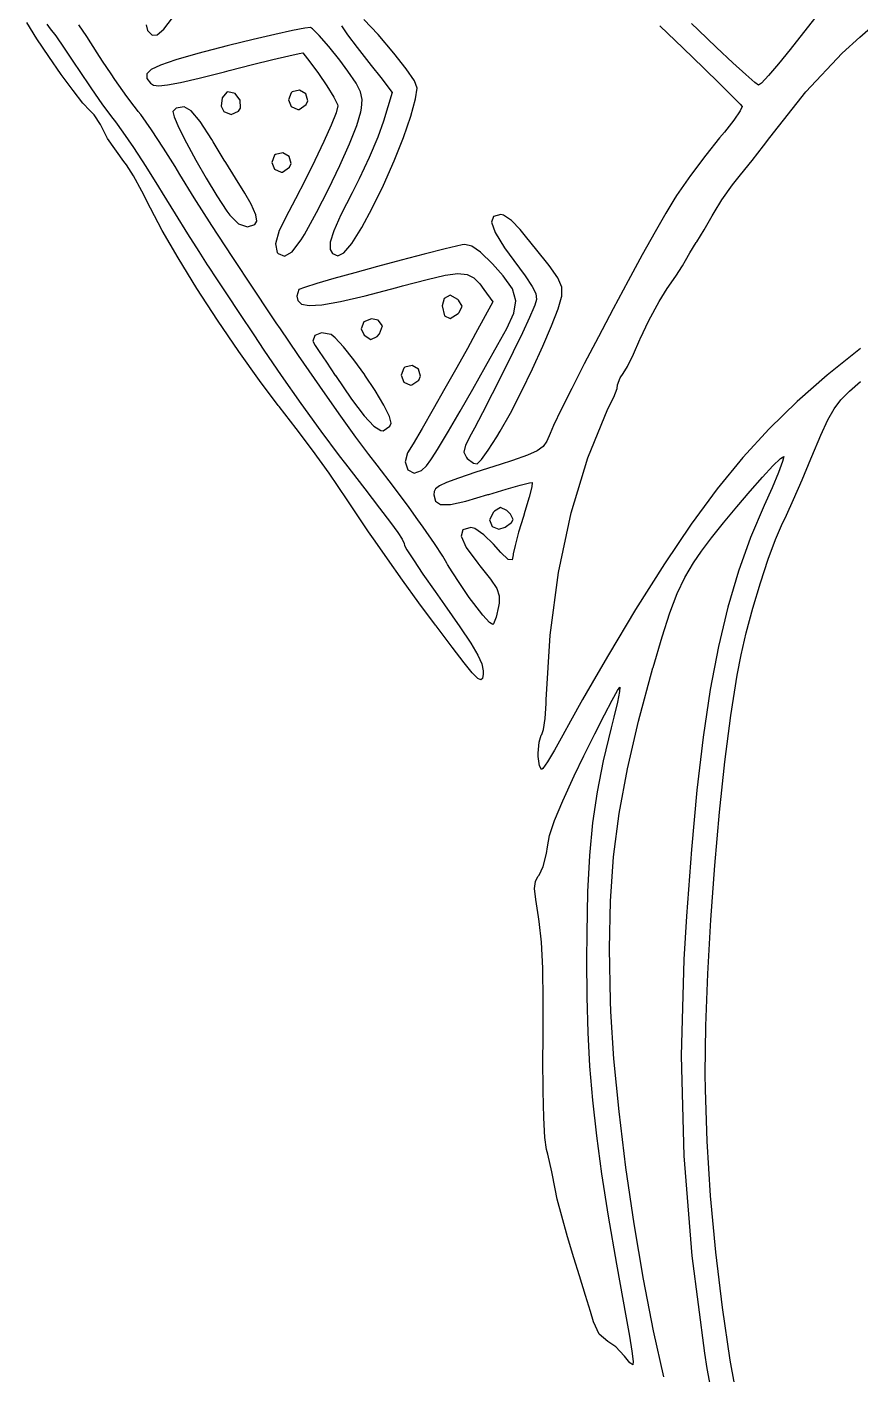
# Model space of a CAD drawing. Header units: inches. Extents: x -2.16 to 7.19, y -6.87 to -1.22.
# Drawn here: x -2.056 to -1.558, y -5.646 to -4.839 of the extents above; entities that cross this region are included whole.
import ezdxf

# ---------------------------------------------------------------- set-up
doc = ezdxf.new("R2010")
doc.units = ezdxf.units.IN
doc.header["$MEASUREMENT"] = 0
doc.layers.add('Front', color=13, linetype='CONTINUOUS', true_color=0xc83434)

msp = doc.modelspace()

# ---------------------------------------------------------------- linework, layer by layer
at = {"layer": 'Front', "linetype": 'CONTINUOUS'}
for p, q in [((-1.97442, -4.84049), (-1.96924, -4.83369)), ((-1.58258, -4.83128), (-1.59939, -4.85266)), ((-2.05044, -4.84622), (-2.05644, -4.83658)), ((-2.04449, -4.83757), (-2.04247, -4.8403)), ((-2.04247, -4.8403), (-2.0392, -4.84457)), ((-2.02063, -4.84483), (-2.02531, -4.83782)), ((-1.98496, -4.83782), (-1.98417, -4.84126)), ((-1.98417, -4.84126), (-1.98408, -4.84141)), ((-1.98408, -4.84141), (-1.98152, -4.84399)), ((-1.97841, -4.84381), (-1.97442, -4.84049)), ((-1.89744, -4.84129), (-1.90805, -4.84364)), ((-1.89004, -4.83986), (-1.89744, -4.84129)), ((-1.88668, -4.83951), (-1.89004, -4.83986)), ((-1.88549, -4.84023), (-1.88668, -4.83951)), ((-1.88141, -4.8442), (-1.88549, -4.84023)), ((-1.86801, -4.83847), (-1.86446, -4.84379)), ((-1.84621, -4.84375), (-1.85465, -4.8346)), ((-1.67744, -4.83858), (-1.6635, -4.85192)), ((-1.65448, -4.84092), (-1.6584, -4.83713)), ((-1.64342, -4.85148), (-1.65448, -4.84092)), ((-1.55775, -4.84535), (-1.5496, -4.83829)), ((-2.04335, -4.85692), (-2.05044, -4.84622)), ((-2.0392, -4.84457), (-2.03412, -4.85182)), ((-2.01438, -4.85458), (-2.02063, -4.84483)), ((-1.98152, -4.84399), (-1.97841, -4.84381)), ((-1.9357, -4.85033), (-1.93661, -4.85056)), ((-1.92107, -4.84671), (-1.9357, -4.85033)), ((-1.90805, -4.84364), (-1.92107, -4.84671)), ((-1.87568, -4.85078), (-1.88141, -4.8442)), ((-1.86446, -4.84379), (-1.85867, -4.8515)), ((-1.83668, -4.85478), (-1.84621, -4.84375)), ((-1.56815, -4.85483), (-1.55775, -4.84535)), ((-2.03589, -4.86764), (-2.04335, -4.85692)), ((-2.03412, -4.85182), (-2.02809, -4.86079)), ((-2.01117, -4.8596), (-2.01438, -4.85458)), ((-1.95418, -4.85513), (-1.96732, -4.85887)), ((-1.93661, -4.85056), (-1.95418, -4.85513)), ((-1.90927, -4.85873), (-1.89967, -4.85644)), ((-1.89967, -4.85644), (-1.89342, -4.85504)), ((-1.89342, -4.85504), (-1.89129, -4.85471)), ((-1.89129, -4.85471), (-1.88696, -4.85996)), ((-1.86914, -4.85905), (-1.87568, -4.85078)), ((-1.85867, -4.8515), (-1.85032, -4.86223)), ((-1.82926, -4.86421), (-1.83668, -4.85478)), ((-1.6635, -4.85192), (-1.65133, -4.86366)), ((-1.63372, -4.86059), (-1.64342, -4.85148)), ((-1.59939, -4.85266), (-1.60639, -4.86134)), ((-1.59, -4.87803), (-1.56815, -4.85483)), ((-2.02809, -4.86079), (-2.02513, -4.8653)), ((-2.02513, -4.8653), (-2.01825, -4.87562)), ((-2.00602, -4.86731), (-2.01117, -4.8596)), ((-1.98213, -4.86474), (-1.98471, -4.86731)), ((-1.97649, -4.862), (-1.98213, -4.86474)), ((-1.96732, -4.85887), (-1.97649, -4.862)), ((-1.9533, -4.86976), (-1.93811, -4.86596)), ((-1.93811, -4.86596), (-1.9354, -4.86526)), ((-1.9354, -4.86526), (-1.92143, -4.86173)), ((-1.92143, -4.86173), (-1.90927, -4.85873)), ((-1.88696, -4.85996), (-1.88184, -4.86699)), ((-1.86425, -4.8656), (-1.86914, -4.85905)), ((-1.85936, -4.87276), (-1.86425, -4.8656)), ((-1.85032, -4.86223), (-1.84459, -4.86953)), ((-1.82445, -4.87141), (-1.82926, -4.86421)), ((-1.65133, -4.86366), (-1.64132, -4.8734)), ((-1.62592, -4.86773), (-1.63372, -4.86059)), ((-1.60639, -4.86134), (-1.61236, -4.86833)), ((-2.02883, -4.8773), (-2.03589, -4.86764)), ((-2.0038, -4.87063), (-2.00602, -4.86731)), ((-1.99663, -4.88078), (-2.0038, -4.87063)), ((-1.98471, -4.86731), (-1.98469, -4.86994)), ((-1.98469, -4.86994), (-1.98251, -4.87286)), ((-1.98251, -4.87286), (-1.98245, -4.87292)), ((-1.98245, -4.87292), (-1.98058, -4.87403)), ((-1.98058, -4.87403), (-1.97741, -4.87438)), ((-1.97741, -4.87438), (-1.97226, -4.87386)), ((-1.97226, -4.87386), (-1.96446, -4.87235)), ((-1.96446, -4.87235), (-1.9533, -4.86976)), ((-1.88184, -4.86699), (-1.8768, -4.8745)), ((-1.8768, -4.8745), (-1.87271, -4.88115)), ((-1.85672, -4.87805), (-1.85936, -4.87276)), ((-1.84459, -4.86953), (-1.83769, -4.87834)), ((-1.82273, -4.87574), (-1.82445, -4.87141)), ((-1.64132, -4.8734), (-1.63387, -4.88078)), ((-1.62058, -4.87238), (-1.62592, -4.86773)), ((-1.61825, -4.87405), (-1.62058, -4.87238)), ((-1.61659, -4.87281), (-1.61825, -4.87405)), ((-1.61236, -4.86833), (-1.61659, -4.87281)), ((-2.0229, -4.88484), (-2.02883, -4.8773)), ((-2.01825, -4.87562), (-2.01117, -4.88573)), ((-1.99216, -4.88663), (-1.99663, -4.88078)), ((-1.93961, -4.88156), (-1.94012, -4.88663)), ((-1.93668, -4.87821), (-1.93961, -4.88156)), ((-1.93611, -4.87804), (-1.93668, -4.87821)), ((-1.9318, -4.87904), (-1.93611, -4.87804)), ((-1.92886, -4.8828), (-1.9318, -4.87904)), ((-1.89825, -4.87855), (-1.89985, -4.8828)), ((-1.8976, -4.87799), (-1.89825, -4.87855)), ((-1.89322, -4.87703), (-1.8976, -4.87799)), ((-1.88936, -4.87918), (-1.89322, -4.87703)), ((-1.88821, -4.88339), (-1.88936, -4.87918)), ((-1.87271, -4.88115), (-1.87045, -4.88564)), ((-1.85578, -4.88267), (-1.85672, -4.87805)), ((-1.83769, -4.87834), (-1.84293, -4.89557)), ((-1.8266, -4.89261), (-1.8237, -4.88232)), ((-1.8237, -4.88232), (-1.82273, -4.87574)), ((-1.63387, -4.88078), (-1.62938, -4.88541)), ((-1.6115, -4.9053), (-1.59, -4.87803)), ((-2.01884, -4.88918), (-2.0229, -4.88484)), ((-2.01622, -4.89186), (-2.01884, -4.88918)), ((-2.01117, -4.88573), (-2.00511, -4.89393)), ((-1.99087, -4.88833), (-1.99216, -4.88663)), ((-1.98978, -4.88972), (-1.99087, -4.88833)), ((-1.98825, -4.89168), (-1.98978, -4.88972)), ((-1.96718, -4.88775), (-1.96912, -4.88972)), ((-1.96912, -4.88972), (-1.96838, -4.89298)), ((-1.9623, -4.887), (-1.96718, -4.88775)), ((-1.95813, -4.88934), (-1.9623, -4.887)), ((-1.95266, -4.89576), (-1.95813, -4.88934)), ((-1.94012, -4.88663), (-1.93858, -4.88988)), ((-1.93858, -4.88988), (-1.93406, -4.89152)), ((-1.93406, -4.89152), (-1.92972, -4.88951)), ((-1.92972, -4.88951), (-1.92864, -4.88777)), ((-1.92878, -4.88291), (-1.92886, -4.8828)), ((-1.92864, -4.88777), (-1.92878, -4.88291)), ((-1.89985, -4.8828), (-1.89816, -4.8869)), ((-1.89816, -4.8869), (-1.89423, -4.88867)), ((-1.89423, -4.88867), (-1.89341, -4.88858)), ((-1.89341, -4.88858), (-1.88923, -4.8857)), ((-1.88923, -4.8857), (-1.88821, -4.88339)), ((-1.87135, -4.89051), (-1.87431, -4.89797)), ((-1.87026, -4.88648), (-1.87135, -4.89051)), ((-1.87045, -4.88564), (-1.87026, -4.88648)), ((-1.85894, -4.89813), (-1.85641, -4.89004)), ((-1.85641, -4.89004), (-1.856, -4.8878)), ((-1.856, -4.8878), (-1.85578, -4.88267)), ((-1.62936, -4.8895), (-1.63312, -4.89493)), ((-1.62938, -4.88541), (-1.6282, -4.88684)), ((-1.6282, -4.88684), (-1.62936, -4.8895)), ((-2.01238, -4.89769), (-2.01622, -4.89186)), ((-2.00815, -4.90601), (-2.01238, -4.89769)), ((-2.00511, -4.89393), (-2.00346, -4.89602)), ((-2.00346, -4.89602), (-1.99896, -4.90211)), ((-1.98179, -4.90078), (-1.98825, -4.89168)), ((-1.96838, -4.89298), (-1.96548, -4.89955)), ((-1.94572, -4.90655), (-1.95266, -4.89576)), ((-1.87431, -4.89797), (-1.87868, -4.90787)), ((-1.8633, -4.90918), (-1.85894, -4.89813)), ((-1.84293, -4.89557), (-1.84637, -4.90515)), ((-1.83103, -4.90533), (-1.8266, -4.89261)), ((-1.63312, -4.89493), (-1.63879, -4.90216)), ((-1.99838, -4.91977), (-2.00815, -4.90601)), ((-1.99896, -4.90211), (-1.99266, -4.91137)), ((-1.97458, -4.91171), (-1.98179, -4.90078)), ((-1.96548, -4.89955), (-1.96096, -4.90849)), ((-1.94488, -4.90796), (-1.94572, -4.90655)), ((-1.84637, -4.90515), (-1.85148, -4.9173)), ((-1.83663, -4.91946), (-1.83103, -4.90533)), ((-1.64165, -4.90559), (-1.64991, -4.91591)), ((-1.63879, -4.90216), (-1.64165, -4.90559)), ((-1.6153, -4.91037), (-1.6115, -4.9053)), ((-1.99266, -4.91137), (-1.9853, -4.92268)), ((-1.96776, -4.9228), (-1.97458, -4.91171)), ((-1.96096, -4.90849), (-1.9553, -4.91889)), ((-1.9383, -4.91888), (-1.94488, -4.90796)), ((-1.90322, -4.91453), (-1.9076, -4.91549)), ((-1.89936, -4.91668), (-1.90322, -4.91453)), ((-1.87868, -4.90787), (-1.88399, -4.9192)), ((-1.86906, -4.92222), (-1.8633, -4.90918)), ((-1.62221, -4.91922), (-1.6153, -4.91037)), ((-1.99678, -4.92185), (-1.99838, -4.91977)), ((-1.99268, -4.92843), (-1.99678, -4.92185)), ((-1.9853, -4.92268), (-1.97763, -4.93491)), ((-1.96486, -4.92765), (-1.96776, -4.9228)), ((-1.9553, -4.91889), (-1.94903, -4.9298)), ((-1.93743, -4.9203), (-1.9383, -4.91888)), ((-1.93156, -4.92984), (-1.93743, -4.9203)), ((-1.90825, -4.91605), (-1.90985, -4.9203)), ((-1.90985, -4.9203), (-1.90816, -4.9244)), ((-1.9076, -4.91549), (-1.90825, -4.91605)), ((-1.89821, -4.92089), (-1.89936, -4.91668)), ((-1.89923, -4.9232), (-1.89821, -4.92089)), ((-1.88399, -4.9192), (-1.88977, -4.93098)), ((-1.87576, -4.93626), (-1.86906, -4.92222)), ((-1.85148, -4.9173), (-1.85748, -4.93019)), ((-1.843, -4.93394), (-1.83663, -4.91946)), ((-1.64991, -4.91591), (-1.65905, -4.92821)), ((-1.62915, -4.9278), (-1.62221, -4.91922)), ((-1.98765, -4.93751), (-1.99268, -4.92843)), ((-1.95625, -4.94155), (-1.96486, -4.92765)), ((-1.94903, -4.9298), (-1.94266, -4.94031)), ((-1.926, -4.93865), (-1.93156, -4.92984)), ((-1.90816, -4.9244), (-1.90423, -4.92617)), ((-1.90423, -4.92617), (-1.90341, -4.92608)), ((-1.90341, -4.92608), (-1.89923, -4.9232)), ((-1.88977, -4.93098), (-1.89558, -4.94221)), ((-1.85748, -4.93019), (-1.86171, -4.93856)), ((-1.65905, -4.92821), (-1.66737, -4.94021)), ((-1.63391, -4.93384), (-1.62915, -4.9278)), ((-1.98245, -4.9478), (-1.98765, -4.93751)), ((-1.97763, -4.93491), (-1.97542, -4.93852)), ((-1.97542, -4.93852), (-1.96777, -4.95103)), ((-1.92213, -4.94531), (-1.926, -4.93865)), ((-1.88296, -4.95032), (-1.87576, -4.93626)), ((-1.86171, -4.93856), (-1.86842, -4.95175)), ((-1.84975, -4.94777), (-1.843, -4.93394)), ((-1.64028, -4.94277), (-1.63391, -4.93384)), ((-1.94565, -4.95814), (-1.95625, -4.94155)), ((-1.94266, -4.94031), (-1.93669, -4.94947)), ((-1.91931, -4.95172), (-1.92213, -4.94531)), ((-1.89558, -4.94221), (-1.89964, -4.94963)), ((-1.66905, -4.94277), (-1.67385, -4.95066)), ((-1.66737, -4.94021), (-1.66905, -4.94277)), ((-1.64496, -4.9503), (-1.64028, -4.94277)), ((-1.97549, -4.96106), (-1.98245, -4.9478)), ((-1.96777, -4.95103), (-1.96023, -4.96318)), ((-1.93669, -4.94947), (-1.93495, -4.95196)), ((-1.93495, -4.95196), (-1.92974, -4.95701)), ((-1.91874, -4.95553), (-1.91931, -4.95172)), ((-1.89964, -4.94963), (-1.90535, -4.96105)), ((-1.89022, -4.96342), (-1.88296, -4.95032)), ((-1.86842, -4.95175), (-1.87271, -4.96136)), ((-1.85599, -4.95935), (-1.84975, -4.94777)), ((-1.77709, -4.95265), (-1.77829, -4.95614)), ((-1.77259, -4.95155), (-1.77709, -4.95265)), ((-1.77106, -4.95189), (-1.77259, -4.95155)), ((-1.76617, -4.95508), (-1.77106, -4.95189)), ((-1.76098, -4.96054), (-1.76617, -4.95508)), ((-1.67385, -4.95066), (-1.6803, -4.96191)), ((-1.65086, -4.96062), (-1.64602, -4.95223)), ((-1.64602, -4.95223), (-1.64496, -4.9503)), ((-1.96596, -4.97751), (-1.97549, -4.96106)), ((-1.96023, -4.96318), (-1.95357, -4.97377)), ((-1.9336, -4.97664), (-1.94565, -4.95814)), ((-1.92974, -4.95701), (-1.92428, -4.95896)), ((-1.92428, -4.95896), (-1.91997, -4.95748)), ((-1.91997, -4.95748), (-1.91874, -4.95553)), ((-1.90535, -4.96105), (-1.90764, -4.96917)), ((-1.87271, -4.96136), (-1.8748, -4.96803)), ((-1.86191, -4.96891), (-1.85599, -4.95935)), ((-1.77829, -4.95614), (-1.77609, -4.96232)), ((-1.77609, -4.96232), (-1.77043, -4.97148)), ((-1.75782, -4.96457), (-1.76098, -4.96054)), ((-1.6803, -4.96191), (-1.68799, -4.97574)), ((-1.65529, -4.9678), (-1.65086, -4.96062)), ((-1.90764, -4.96917), (-1.90659, -4.97429)), ((-1.89655, -4.97243), (-1.89214, -4.9666)), ((-1.89214, -4.9666), (-1.89022, -4.96342)), ((-1.8748, -4.96803), (-1.8749, -4.97243)), ((-1.86659, -4.97447), (-1.86191, -4.96891)), ((-1.79572, -4.96972), (-1.80603, -4.97217)), ((-1.79421, -4.96951), (-1.79572, -4.96972)), ((-1.79006, -4.97047), (-1.79421, -4.96951)), ((-1.78488, -4.97414), (-1.79006, -4.97047)), ((-1.75116, -4.97292), (-1.75782, -4.96457)), ((-1.65942, -4.97444), (-1.65562, -4.96831)), ((-1.65562, -4.96831), (-1.65529, -4.9678)), ((-1.95468, -4.99579), (-1.96596, -4.97751)), ((-1.95357, -4.97377), (-1.94853, -4.98161)), ((-1.92059, -4.99629), (-1.9336, -4.97664)), ((-1.90659, -4.97429), (-1.90608, -4.97488)), ((-1.90608, -4.97488), (-1.90215, -4.97651)), ((-1.90215, -4.97651), (-1.89761, -4.97383)), ((-1.89761, -4.97383), (-1.89655, -4.97243)), ((-1.8749, -4.97243), (-1.87349, -4.97497)), ((-1.87349, -4.97497), (-1.87035, -4.97637)), ((-1.87035, -4.97637), (-1.86659, -4.97447)), ((-1.83225, -4.97888), (-1.84642, -4.98266)), ((-1.8185, -4.9753), (-1.83225, -4.97888)), ((-1.80603, -4.97217), (-1.8185, -4.9753)), ((-1.77766, -4.98115), (-1.78488, -4.97414)), ((-1.77043, -4.97148), (-1.76489, -4.97911)), ((-1.76489, -4.97911), (-1.75804, -4.98832)), ((-1.74447, -4.98117), (-1.75116, -4.97292)), ((-1.68799, -4.97574), (-1.69649, -4.99135)), ((-1.66383, -4.98223), (-1.66197, -4.97902)), ((-1.66197, -4.97902), (-1.65942, -4.97444)), ((-1.94853, -4.98161), (-1.94755, -4.9831)), ((-1.94755, -4.9831), (-1.94327, -4.98951)), ((-1.86017, -4.98641), (-1.87262, -4.9899)), ((-1.84642, -4.98266), (-1.86017, -4.98641)), ((-1.80599, -4.98794), (-1.79831, -4.98693)), ((-1.79831, -4.98693), (-1.79286, -4.98744)), ((-1.79286, -4.98744), (-1.78881, -4.98949)), ((-1.77124, -4.98818), (-1.77766, -4.98115)), ((-1.74372, -4.98209), (-1.74447, -4.98117)), ((-1.73844, -4.98937), (-1.74372, -4.98209)), ((-1.66787, -4.98846), (-1.66383, -4.98223)), ((-1.94327, -4.98951), (-1.9369, -4.99908)), ((-1.89019, -4.99515), (-1.89359, -4.99644)), ((-1.88291, -4.99289), (-1.89019, -4.99515)), ((-1.87262, -4.9899), (-1.88291, -4.99289)), ((-1.85395, -5.00022), (-1.83491, -4.99527)), ((-1.83491, -4.99527), (-1.8315, -4.99434)), ((-1.8315, -4.99434), (-1.81677, -4.99042)), ((-1.81677, -4.99042), (-1.80599, -4.98794)), ((-1.78881, -4.98949), (-1.78529, -4.99312)), ((-1.78529, -4.99312), (-1.78282, -4.99645)), ((-1.7657, -4.99611), (-1.77124, -4.98818)), ((-1.75804, -4.98832), (-1.7538, -4.99458)), ((-1.7538, -4.99458), (-1.75173, -4.99891)), ((-1.73613, -4.99497), (-1.73844, -4.98937)), ((-1.7361, -5.00041), (-1.73613, -4.99497)), ((-1.69649, -4.99135), (-1.70538, -5.00795)), ((-1.67298, -4.99593), (-1.66787, -4.98846)), ((-1.94235, -5.01482), (-1.95468, -4.99579)), ((-1.9369, -4.99908), (-1.92911, -5.01081)), ((-1.91782, -5.00043), (-1.92059, -4.99629)), ((-1.9139, -5.00628), (-1.91782, -5.00043)), ((-1.8937, -4.99652), (-1.8948, -5.00043)), ((-1.8948, -5.00043), (-1.89428, -5.00297)), ((-1.89428, -5.00297), (-1.89208, -5.00516)), ((-1.89359, -4.99644), (-1.8937, -4.99652)), ((-1.87975, -5.00555), (-1.86875, -5.00363)), ((-1.86875, -5.00363), (-1.85395, -5.00022)), ((-1.80666, -5.00188), (-1.80775, -5.00628)), ((-1.80309, -4.99992), (-1.80666, -5.00188)), ((-1.79835, -5.00238), (-1.80309, -4.99992)), ((-1.79797, -5.00276), (-1.79835, -5.00238)), ((-1.79578, -5.00643), (-1.79797, -5.00276)), ((-1.78282, -4.99645), (-1.77754, -5.00386)), ((-1.76368, -5.0032), (-1.7657, -4.99611)), ((-1.76492, -5.01069), (-1.76368, -5.0032)), ((-1.75139, -5.00235), (-1.75235, -5.00591)), ((-1.75173, -4.99891), (-1.75139, -5.00235)), ((-1.73831, -5.00801), (-1.73623, -5.0011)), ((-1.73623, -5.0011), (-1.7361, -5.00041)), ((-1.68406, -5.01498), (-1.67784, -5.00361)), ((-1.67784, -5.00361), (-1.67298, -4.99593)), ((-1.92911, -5.01081), (-1.92055, -5.02367)), ((-1.90716, -5.01632), (-1.9139, -5.00628)), ((-1.89208, -5.00516), (-1.88739, -5.00604)), ((-1.88739, -5.00604), (-1.87975, -5.00555)), ((-1.80775, -5.00628), (-1.80638, -5.01216)), ((-1.8029, -5.0138), (-1.79824, -5.01086)), ((-1.79824, -5.01086), (-1.79764, -5.01017)), ((-1.79764, -5.01017), (-1.79578, -5.00643)), ((-1.77754, -5.00386), (-1.78775, -5.02281)), ((-1.76913, -5.01983), (-1.76492, -5.01069)), ((-1.75287, -5.00727), (-1.75544, -5.01317)), ((-1.75235, -5.00591), (-1.75287, -5.00727)), ((-1.74223, -5.01814), (-1.73831, -5.00801)), ((-1.70538, -5.00795), (-1.71425, -5.02474)), ((-1.92965, -5.03356), (-1.94235, -5.01482)), ((-1.9047, -5.01995), (-1.90716, -5.01632)), ((-1.85477, -5.01586), (-1.85635, -5.01995)), ((-1.85013, -5.01405), (-1.85477, -5.01586)), ((-1.84614, -5.01486), (-1.85013, -5.01405)), ((-1.84359, -5.01819), (-1.84614, -5.01486)), ((-1.84534, -5.02291), (-1.84359, -5.01819)), ((-1.80638, -5.01216), (-1.8029, -5.0138)), ((-1.75544, -5.01317), (-1.75977, -5.0224)), ((-1.74751, -5.03047), (-1.74223, -5.01814)), ((-1.68919, -5.02595), (-1.68406, -5.01498)), ((-1.92055, -5.02367), (-1.9145, -5.03279)), ((-1.89963, -5.02742), (-1.9047, -5.01995)), ((-1.89382, -5.03596), (-1.89963, -5.02742)), ((-1.88406, -5.02392), (-1.88515, -5.02742)), ((-1.88515, -5.02742), (-1.88394, -5.02994)), ((-1.88002, -5.02232), (-1.88406, -5.02392)), ((-1.87427, -5.02347), (-1.88002, -5.02232)), ((-1.8718, -5.02531), (-1.87427, -5.02347)), ((-1.8668, -5.03075), (-1.8718, -5.02531)), ((-1.85635, -5.01995), (-1.85455, -5.02374)), ((-1.85455, -5.02374), (-1.85052, -5.02635)), ((-1.85052, -5.02635), (-1.84681, -5.02454)), ((-1.84681, -5.02454), (-1.84534, -5.02291)), ((-1.78775, -5.02281), (-1.79271, -5.03185)), ((-1.77439, -5.02946), (-1.76913, -5.01983)), ((-1.75977, -5.0224), (-1.76531, -5.03384)), ((-1.71425, -5.02474), (-1.72267, -5.04094)), ((-1.69326, -5.03522), (-1.68935, -5.02634)), ((-1.68935, -5.02634), (-1.68919, -5.02595)), ((-1.91727, -5.05094), (-1.92965, -5.03356)), ((-1.9145, -5.03279), (-1.90415, -5.04802)), ((-1.88394, -5.02994), (-1.88139, -5.03359)), ((-1.88139, -5.03359), (-1.87703, -5.04003)), ((-1.86069, -5.03855), (-1.8668, -5.03075)), ((-1.79271, -5.03185), (-1.79904, -5.04319)), ((-1.78174, -5.04265), (-1.77439, -5.02946)), ((-1.76531, -5.03384), (-1.77149, -5.04639)), ((-1.7537, -5.04398), (-1.74751, -5.03047)), ((-1.69689, -5.04253), (-1.69326, -5.03522)), ((-1.55724, -5.03183), (-1.57718, -5.04783)), ((-1.88108, -5.05445), (-1.89382, -5.03596)), ((-1.87703, -5.04003), (-1.87181, -5.04789)), ((-1.85419, -5.04766), (-1.86069, -5.03855)), ((-1.83075, -5.04355), (-1.83235, -5.0478)), ((-1.8301, -5.04299), (-1.83075, -5.04355)), ((-1.82572, -5.04203), (-1.8301, -5.04299)), ((-1.82186, -5.04418), (-1.82572, -5.04203)), ((-1.79904, -5.04319), (-1.8061, -5.0557)), ((-1.78945, -5.05623), (-1.78174, -5.04265)), ((-1.76033, -5.05764), (-1.7537, -5.04398)), ((-1.72267, -5.04094), (-1.73023, -5.05574)), ((-1.69945, -5.04674), (-1.69689, -5.04253)), ((-1.90591, -5.0659), (-1.91727, -5.05094)), ((-1.90415, -5.04802), (-1.89237, -5.06478)), ((-1.87181, -5.04789), (-1.87173, -5.048)), ((-1.87173, -5.048), (-1.86208, -5.06216)), ((-1.8541, -5.0478), (-1.85419, -5.04766)), ((-1.84799, -5.05705), (-1.8541, -5.0478)), ((-1.83235, -5.0478), (-1.83066, -5.0519)), ((-1.83066, -5.0519), (-1.82673, -5.05367)), ((-1.82591, -5.05358), (-1.82173, -5.0507)), ((-1.82071, -5.04839), (-1.82186, -5.04418)), ((-1.82173, -5.0507), (-1.82071, -5.04839)), ((-1.77149, -5.04639), (-1.77778, -5.05892)), ((-1.70275, -5.05365), (-1.70127, -5.04941)), ((-1.70127, -5.04941), (-1.69945, -5.04674)), ((-1.57718, -5.04783), (-1.59524, -5.06364)), ((-1.56393, -5.05744), (-1.5572, -5.05157)), ((-1.86946, -5.07101), (-1.88108, -5.05445)), ((-1.84281, -5.06567), (-1.84799, -5.05705)), ((-1.82673, -5.05367), (-1.82591, -5.05358)), ((-1.8061, -5.0557), (-1.81325, -5.06823)), ((-1.79705, -5.0694), (-1.78945, -5.05623)), ((-1.77778, -5.05892), (-1.78362, -5.07033)), ((-1.76692, -5.07044), (-1.76033, -5.05764)), ((-1.73023, -5.05574), (-1.73651, -5.06836)), ((-1.70501, -5.06096), (-1.70308, -5.05583)), ((-1.70308, -5.05583), (-1.70275, -5.05365)), ((-1.56897, -5.06251), (-1.56393, -5.05744)), ((-1.90546, -5.06646), (-1.90591, -5.0659)), ((-1.89517, -5.07966), (-1.90546, -5.06646)), ((-1.89237, -5.06478), (-1.88039, -5.08138)), ((-1.86208, -5.06216), (-1.85449, -5.07218)), ((-1.83935, -5.07249), (-1.84281, -5.06567)), ((-1.81325, -5.06823), (-1.81984, -5.07967)), ((-1.72059, -5.09726), (-1.70848, -5.06788)), ((-1.70848, -5.06788), (-1.70501, -5.06096)), ((-1.59524, -5.06364), (-1.61191, -5.07984)), ((-1.57679, -5.0746), (-1.57302, -5.06787)), ((-1.57302, -5.06787), (-1.56897, -5.06251)), ((-1.85948, -5.08488), (-1.86946, -5.07101)), ((-1.85449, -5.07218), (-1.84873, -5.07835)), ((-1.83832, -5.07645), (-1.83935, -5.07249)), ((-1.80407, -5.08138), (-1.79705, -5.0694)), ((-1.78362, -5.07033), (-1.78846, -5.07951)), ((-1.77302, -5.08134), (-1.76692, -5.07044)), ((-1.73651, -5.06836), (-1.74108, -5.078)), ((-1.58101, -5.0838), (-1.57679, -5.0746)), ((-1.88547, -5.09265), (-1.89517, -5.07966)), ((-1.88039, -5.08138), (-1.86941, -5.0961)), ((-1.84873, -5.07835), (-1.84454, -5.08094)), ((-1.84454, -5.08094), (-1.84309, -5.08102)), ((-1.84309, -5.08102), (-1.83915, -5.07832)), ((-1.83915, -5.07832), (-1.83832, -5.07645)), ((-1.81984, -5.07967), (-1.82522, -5.08889)), ((-1.81007, -5.09136), (-1.80407, -5.08138)), ((-1.79046, -5.08315), (-1.79388, -5.0898)), ((-1.78846, -5.07951), (-1.79046, -5.08315)), ((-1.77502, -5.08466), (-1.77302, -5.08134)), ((-1.74314, -5.0828), (-1.74503, -5.08725)), ((-1.74108, -5.078), (-1.74314, -5.0828)), ((-1.61191, -5.07984), (-1.6277, -5.09706)), ((-1.58637, -5.09655), (-1.58101, -5.0838)), ((-1.85166, -5.0953), (-1.85948, -5.08488)), ((-1.82522, -5.08889), (-1.82851, -5.09434)), ((-1.81167, -5.09392), (-1.81007, -5.09136)), ((-1.79388, -5.0898), (-1.79474, -5.09392)), ((-1.78014, -5.09262), (-1.77502, -5.08466)), ((-1.74727, -5.09048), (-1.75082, -5.0931)), ((-1.74503, -5.08725), (-1.74727, -5.09048)), ((-1.87555, -5.10655), (-1.88547, -5.09265)), ((-1.86941, -5.0961), (-1.86575, -5.10086)), ((-1.84669, -5.10171), (-1.85166, -5.0953)), ((-1.82851, -5.09434), (-1.82988, -5.09965)), ((-1.82988, -5.09965), (-1.82834, -5.10441)), ((-1.8171, -5.10217), (-1.81456, -5.09856)), ((-1.81456, -5.09856), (-1.81167, -5.09392)), ((-1.79474, -5.09392), (-1.79331, -5.0971)), ((-1.79331, -5.0971), (-1.79291, -5.09761)), ((-1.79291, -5.09761), (-1.78903, -5.10054)), ((-1.78675, -5.1008), (-1.7843, -5.09836)), ((-1.7843, -5.09836), (-1.78014, -5.09262)), ((-1.76571, -5.09884), (-1.773, -5.10122)), ((-1.75665, -5.09569), (-1.76571, -5.09884)), ((-1.75082, -5.0931), (-1.75665, -5.09569)), ((-1.73052, -5.13022), (-1.72059, -5.09726)), ((-1.6277, -5.09706), (-1.64309, -5.11589)), ((-1.60967, -5.10205), (-1.60524, -5.09767)), ((-1.6039, -5.0995), (-1.60634, -5.10608)), ((-1.60524, -5.09767), (-1.60325, -5.09641)), ((-1.60321, -5.09647), (-1.6039, -5.0995)), ((-1.60325, -5.09641), (-1.60321, -5.09647)), ((-1.59227, -5.11052), (-1.58696, -5.09798)), ((-1.58696, -5.09798), (-1.58637, -5.09655)), ((-1.86463, -5.12248), (-1.87555, -5.10655)), ((-1.86575, -5.10086), (-1.85411, -5.11587)), ((-1.83696, -5.11454), (-1.84669, -5.10171)), ((-1.82834, -5.10441), (-1.82458, -5.10655)), ((-1.82458, -5.10655), (-1.82446, -5.10655)), ((-1.82446, -5.10655), (-1.82019, -5.10483)), ((-1.82019, -5.10483), (-1.8171, -5.10217)), ((-1.78758, -5.10596), (-1.79807, -5.10948)), ((-1.78903, -5.10054), (-1.78675, -5.1008)), ((-1.773, -5.10122), (-1.78758, -5.10596)), ((-1.61592, -5.10882), (-1.60967, -5.10205)), ((-1.60634, -5.10608), (-1.61015, -5.11523)), ((-1.85411, -5.11587), (-1.84523, -5.12742)), ((-1.82763, -5.12713), (-1.83696, -5.11454)), ((-1.81175, -5.11578), (-1.81261, -5.11749)), ((-1.80948, -5.11408), (-1.81175, -5.11578)), ((-1.80515, -5.11208), (-1.80948, -5.11408)), ((-1.79807, -5.10948), (-1.80515, -5.11208)), ((-1.7799, -5.11918), (-1.7695, -5.11599)), ((-1.7695, -5.11599), (-1.76101, -5.11358)), ((-1.76101, -5.11358), (-1.75547, -5.11224)), ((-1.75413, -5.11474), (-1.75569, -5.12093)), ((-1.75547, -5.11224), (-1.75385, -5.11211)), ((-1.75385, -5.11211), (-1.75413, -5.11474)), ((-1.64309, -5.11589), (-1.65859, -5.13694)), ((-1.62336, -5.11725), (-1.61592, -5.10882)), ((-1.61015, -5.11523), (-1.61486, -5.12577)), ((-1.59732, -5.12217), (-1.59227, -5.11052)), ((-1.85189, -5.14155), (-1.86463, -5.12248)), ((-1.81261, -5.11749), (-1.81275, -5.11943)), ((-1.81275, -5.11943), (-1.81185, -5.12329)), ((-1.81185, -5.12329), (-1.80876, -5.12521)), ((-1.80288, -5.12519), (-1.79361, -5.12323)), ((-1.79361, -5.12323), (-1.78036, -5.11933)), ((-1.78036, -5.11933), (-1.7799, -5.11918)), ((-1.75569, -5.12093), (-1.7582, -5.1295)), ((-1.63136, -5.12662), (-1.62336, -5.11725)), ((-1.60159, -5.13168), (-1.59732, -5.12217)), ((-1.84523, -5.12742), (-1.83878, -5.136)), ((-1.82234, -5.13446), (-1.82763, -5.12713)), ((-1.80876, -5.12521), (-1.80288, -5.12519)), ((-1.77703, -5.12976), (-1.77934, -5.13446)), ((-1.7765, -5.12924), (-1.77703, -5.12976)), ((-1.77284, -5.1271), (-1.7765, -5.12924)), ((-1.76912, -5.12894), (-1.77284, -5.1271)), ((-1.76696, -5.1311), (-1.76912, -5.12894)), ((-1.76525, -5.13427), (-1.76696, -5.1311)), ((-1.7591, -5.13237), (-1.76198, -5.14189)), ((-1.7582, -5.1295), (-1.7591, -5.13237)), ((-1.73811, -5.16594), (-1.73052, -5.13022)), ((-1.63928, -5.1362), (-1.63136, -5.12662)), ((-1.61486, -5.12577), (-1.62308, -5.14506)), ((-1.60453, -5.1378), (-1.60159, -5.13168)), ((-1.83878, -5.136), (-1.8344, -5.14207)), ((-1.81924, -5.13876), (-1.82234, -5.13446)), ((-1.81232, -5.14867), (-1.81924, -5.13876)), ((-1.79547, -5.14034), (-1.79647, -5.14427)), ((-1.79052, -5.13905), (-1.79547, -5.14034)), ((-1.78819, -5.13972), (-1.79052, -5.13905)), ((-1.78284, -5.14334), (-1.78819, -5.13972)), ((-1.77934, -5.13446), (-1.77787, -5.13836)), ((-1.77787, -5.13836), (-1.77377, -5.13996)), ((-1.77377, -5.13996), (-1.76998, -5.13891)), ((-1.76998, -5.13891), (-1.76617, -5.13601)), ((-1.76617, -5.13601), (-1.76525, -5.13427)), ((-1.65859, -5.13694), (-1.6747, -5.16081)), ((-1.64651, -5.14528), (-1.63928, -5.1362)), ((-1.60819, -5.14615), (-1.60453, -5.13782)), ((-1.60453, -5.13782), (-1.60453, -5.1378)), ((-1.84798, -5.14731), (-1.85189, -5.14155)), ((-1.84058, -5.15787), (-1.84798, -5.14731)), ((-1.8344, -5.14207), (-1.83175, -5.14612)), ((-1.83175, -5.14612), (-1.83049, -5.14861)), ((-1.83049, -5.14861), (-1.83025, -5.14972)), ((-1.80739, -5.15613), (-1.81232, -5.14867)), ((-1.79647, -5.14427), (-1.79349, -5.15095)), ((-1.77708, -5.14905), (-1.78284, -5.14334)), ((-1.76198, -5.14189), (-1.76414, -5.14983)), ((-1.65241, -5.15311), (-1.64651, -5.14528)), ((-1.62308, -5.14506), (-1.63034, -5.16525)), ((-1.61254, -5.15805), (-1.60819, -5.14615)), ((-1.83025, -5.14972), (-1.82887, -5.15235)), ((-1.82887, -5.15235), (-1.82505, -5.15832)), ((-1.80501, -5.16038), (-1.80739, -5.15613)), ((-1.79349, -5.15095), (-1.78652, -5.16049)), ((-1.77259, -5.15409), (-1.77708, -5.14905)), ((-1.7682, -5.15812), (-1.77259, -5.15409)), ((-1.76525, -5.15539), (-1.76591, -5.15847)), ((-1.7652, -5.15479), (-1.76525, -5.15539)), ((-1.76414, -5.14983), (-1.7652, -5.15479)), ((-1.65732, -5.16029), (-1.65241, -5.15311)), ((-1.83154, -5.17049), (-1.84058, -5.15787)), ((-1.82505, -5.15832), (-1.81928, -5.1669)), ((-1.80461, -5.16116), (-1.80501, -5.16038)), ((-1.80187, -5.16556), (-1.80461, -5.16116)), ((-1.78652, -5.16049), (-1.7853, -5.16196)), ((-1.7853, -5.16196), (-1.77883, -5.16995)), ((-1.76591, -5.15847), (-1.7682, -5.15812)), ((-1.6747, -5.16081), (-1.69191, -5.18812)), ((-1.66244, -5.16901), (-1.65732, -5.16029)), ((-1.61718, -5.17222), (-1.61254, -5.15805)), ((-1.82166, -5.18407), (-1.83154, -5.17049)), ((-1.81928, -5.1669), (-1.81203, -5.17738)), ((-1.79727, -5.17252), (-1.80187, -5.16556)), ((-1.79153, -5.18091), (-1.79727, -5.17252)), ((-1.77883, -5.16995), (-1.77512, -5.1755)), ((-1.74316, -5.20359), (-1.73811, -5.16594)), ((-1.667, -5.17865), (-1.66244, -5.16901)), ((-1.63034, -5.16525), (-1.63673, -5.18682)), ((-1.62171, -5.18735), (-1.61718, -5.17222)), ((-1.81203, -5.17738), (-1.80634, -5.18545)), ((-1.78891, -5.18459), (-1.79153, -5.18091)), ((-1.77512, -5.1755), (-1.7736, -5.17987)), ((-1.7736, -5.17987), (-1.77366, -5.18432)), ((-1.67143, -5.19019), (-1.667, -5.17865)), ((-1.81174, -5.1975), (-1.82166, -5.18407)), ((-1.80634, -5.18545), (-1.79717, -5.19854)), ((-1.78352, -5.19154), (-1.78891, -5.18459)), ((-1.774, -5.18637), (-1.77552, -5.19277)), ((-1.77366, -5.18432), (-1.774, -5.18637)), ((-1.69191, -5.18812), (-1.70827, -5.2153)), ((-1.63673, -5.18682), (-1.64233, -5.21025)), ((-1.62571, -5.20215), (-1.62171, -5.18735)), ((-1.77942, -5.19598), (-1.78352, -5.19154)), ((-1.77735, -5.19708), (-1.77942, -5.19598)), ((-1.77713, -5.1968), (-1.77735, -5.19708)), ((-1.77552, -5.19277), (-1.77713, -5.1968)), ((-1.67612, -5.20463), (-1.67143, -5.19019)), ((-1.81145, -5.19789), (-1.81174, -5.1975)), ((-1.8018, -5.21077), (-1.81145, -5.19789)), ((-1.79717, -5.19854), (-1.79066, -5.20833)), ((-1.74548, -5.24237), (-1.74316, -5.20359)), ((-1.6815, -5.22296), (-1.67612, -5.20463)), ((-1.62878, -5.2153), (-1.62571, -5.20215)), ((-1.7947, -5.22004), (-1.8018, -5.21077)), ((-1.79066, -5.20833), (-1.78641, -5.21552)), ((-1.64233, -5.21025), (-1.64722, -5.23601)), ((-1.78974, -5.22612), (-1.7947, -5.22004)), ((-1.78641, -5.21552), (-1.78404, -5.2208)), ((-1.78404, -5.2208), (-1.78318, -5.22484)), ((-1.70827, -5.2153), (-1.71585, -5.22828)), ((-1.63112, -5.22753), (-1.62878, -5.2153)), ((-1.78652, -5.22944), (-1.78974, -5.22612)), ((-1.78462, -5.23039), (-1.78652, -5.22944)), ((-1.78366, -5.22941), (-1.78462, -5.23039)), ((-1.78322, -5.22691), (-1.78366, -5.22941)), ((-1.78318, -5.22484), (-1.78322, -5.22691)), ((-1.71585, -5.22828), (-1.72376, -5.24213)), ((-1.69018, -5.25504), (-1.68156, -5.22314)), ((-1.68156, -5.22314), (-1.6815, -5.22296)), ((-1.63494, -5.25171), (-1.63112, -5.22753)), ((-1.70593, -5.24239), (-1.70274, -5.2366)), ((-1.70157, -5.23724), (-1.70284, -5.24361)), ((-1.70274, -5.2366), (-1.70136, -5.23461)), ((-1.70135, -5.23461), (-1.70157, -5.23724)), ((-1.70136, -5.23461), (-1.70135, -5.23461)), ((-1.64722, -5.23601), (-1.65149, -5.26457)), ((-1.7461, -5.25339), (-1.74554, -5.24438)), ((-1.74554, -5.24438), (-1.74548, -5.24237)), ((-1.72376, -5.24213), (-1.73096, -5.25502)), ((-1.71059, -5.25131), (-1.70593, -5.24239)), ((-1.70284, -5.24361), (-1.70495, -5.25264)), ((-1.74701, -5.26004), (-1.7461, -5.25339)), ((-1.71635, -5.26266), (-1.71059, -5.25131)), ((-1.70495, -5.25264), (-1.70657, -5.25913)), ((-1.63851, -5.27939), (-1.63494, -5.25171)), ((-1.74809, -5.26301), (-1.74701, -5.26004)), ((-1.73096, -5.25502), (-1.73552, -5.26342)), ((-1.70657, -5.25913), (-1.71131, -5.27889)), ((-1.69687, -5.28368), (-1.69018, -5.25504)), ((-1.75025, -5.27419), (-1.74975, -5.2676)), ((-1.74975, -5.2676), (-1.7485, -5.26345)), ((-1.7485, -5.26345), (-1.74809, -5.26301)), ((-1.73552, -5.26342), (-1.74048, -5.27238)), ((-1.72287, -5.27578), (-1.71635, -5.26266)), ((-1.65149, -5.26457), (-1.65522, -5.29642)), ((-1.7502, -5.2763), (-1.75025, -5.27419)), ((-1.74955, -5.28183), (-1.7502, -5.2763)), ((-1.74048, -5.27238), (-1.7447, -5.27938)), ((-1.72866, -5.28771), (-1.72287, -5.27578)), ((-1.74837, -5.28404), (-1.74955, -5.28183)), ((-1.74759, -5.28343), (-1.74837, -5.28404)), ((-1.7447, -5.27938), (-1.74759, -5.28343)), ((-1.71131, -5.27889), (-1.71498, -5.29746)), ((-1.70179, -5.31035), (-1.69687, -5.28368)), ((-1.64176, -5.30964), (-1.63851, -5.27939)), ((-1.73562, -5.30282), (-1.72866, -5.28771)), ((-1.71498, -5.29746), (-1.71768, -5.31598)), ((-1.65522, -5.29642), (-1.65849, -5.33203)), ((-1.74046, -5.31457), (-1.73562, -5.30282)), ((-1.70509, -5.33631), (-1.70179, -5.31035)), ((-1.64459, -5.34152), (-1.64176, -5.30964)), ((-1.74341, -5.32353), (-1.74046, -5.31457)), ((-1.71768, -5.31598), (-1.71955, -5.33553)), ((-1.7447, -5.3303), (-1.74341, -5.32353)), ((-1.74722, -5.34218), (-1.74526, -5.33442)), ((-1.74526, -5.33442), (-1.7447, -5.3303)), ((-1.65849, -5.33203), (-1.6614, -5.37187)), ((-1.74974, -5.34723), (-1.74722, -5.34218)), ((-1.71955, -5.33553), (-1.72068, -5.35723)), ((-1.70694, -5.36286), (-1.70509, -5.33631)), ((-1.64693, -5.37409), (-1.64459, -5.34152)), ((-1.75199, -5.35109), (-1.75054, -5.3482)), ((-1.75054, -5.3482), (-1.74974, -5.34723)), ((-1.7524, -5.35525), (-1.75199, -5.35109)), ((-1.75177, -5.3619), (-1.7524, -5.35525)), ((-1.72068, -5.35723), (-1.72122, -5.38219)), ((-1.75013, -5.37223), (-1.75177, -5.3619)), ((-1.7075, -5.39126), (-1.70694, -5.36286)), ((-1.74967, -5.37514), (-1.75013, -5.37223)), ((-1.6614, -5.37187), (-1.66299, -5.3978)), ((-1.64871, -5.40641), (-1.64693, -5.37409)), ((-1.74836, -5.38745), (-1.74967, -5.37514)), ((-1.72122, -5.38219), (-1.72129, -5.3978)), ((-1.74755, -5.40309), (-1.74836, -5.38745)), ((-1.72129, -5.3978), (-1.72113, -5.42044)), ((-1.70694, -5.4228), (-1.7075, -5.39126)), ((-1.66299, -5.3978), (-1.66461, -5.45563)), ((-1.74721, -5.42262), (-1.74755, -5.40309)), ((-1.64983, -5.43754), (-1.64871, -5.40641)), ((-1.74734, -5.44657), (-1.74721, -5.42262)), ((-1.72113, -5.42044), (-1.72055, -5.44151)), ((-1.70671, -5.429), (-1.70694, -5.4228)), ((-1.70489, -5.45742), (-1.70671, -5.429)), ((-1.65022, -5.46655), (-1.64983, -5.43754)), ((-1.74744, -5.45724), (-1.74734, -5.44657)), ((-1.72055, -5.44151), (-1.71947, -5.46184)), ((-1.74738, -5.47679), (-1.74744, -5.45724)), ((-1.71947, -5.46184), (-1.71779, -5.48221)), ((-1.70185, -5.48899), (-1.70489, -5.45742)), ((-1.66461, -5.45563), (-1.66303, -5.51543)), ((-1.65015, -5.47575), (-1.65022, -5.46655)), ((-1.74699, -5.49266), (-1.74738, -5.47679)), ((-1.64915, -5.50667), (-1.65015, -5.47575)), ((-1.71779, -5.48221), (-1.71544, -5.50344)), ((-1.74626, -5.50439), (-1.74699, -5.49266)), ((-1.69778, -5.52238), (-1.70185, -5.48899)), ((-1.71544, -5.50344), (-1.71231, -5.52633)), ((-1.74522, -5.51157), (-1.74626, -5.50439)), ((-1.7445, -5.51452), (-1.74522, -5.51157)), ((-1.64702, -5.5395), (-1.64915, -5.50667)), ((-1.74217, -5.52505), (-1.7445, -5.51452)), ((-1.66303, -5.51543), (-1.65836, -5.57538)), ((-1.74015, -5.5353), (-1.74217, -5.52505)), ((-1.71231, -5.52633), (-1.70832, -5.55169)), ((-1.69287, -5.55628), (-1.69778, -5.52238)), ((-1.73883, -5.54135), (-1.74015, -5.5353)), ((-1.73617, -5.55166), (-1.73883, -5.54135)), ((-1.64391, -5.5731), (-1.64702, -5.5395)), ((-1.73271, -5.5639), (-1.73617, -5.55166)), ((-1.70832, -5.55169), (-1.70338, -5.58033)), ((-1.68731, -5.58936), (-1.69287, -5.55628)), ((-1.72889, -5.57655), (-1.73271, -5.5639)), ((-1.72549, -5.58739), (-1.72889, -5.57655)), ((-1.65836, -5.57538), (-1.6507, -5.63367)), ((-1.63994, -5.6063), (-1.64391, -5.5731)), ((-1.70338, -5.58033), (-1.69751, -5.61244)), ((-1.72189, -5.59904), (-1.72549, -5.58739)), ((-1.68127, -5.62031), (-1.68731, -5.58936)), ((-1.71894, -5.60867), (-1.72189, -5.59904)), ((-1.71707, -5.61492), (-1.71894, -5.60867)), ((-1.63526, -5.63797), (-1.63994, -5.6063)), ((-1.7138, -5.62221), (-1.71707, -5.61492)), ((-1.69751, -5.61244), (-1.69557, -5.62345)), ((-1.70865, -5.62668), (-1.7138, -5.62221)), ((-1.69557, -5.62345), (-1.69417, -5.63252)), ((-1.67496, -5.6478), (-1.68127, -5.62031)), ((-1.70372, -5.62983), (-1.70865, -5.62668)), ((-1.69879, -5.63526), (-1.70372, -5.62983)), ((-1.69417, -5.63252), (-1.69346, -5.6386)), ((-1.69862, -5.63551), (-1.69879, -5.63526)), ((-1.69543, -5.63957), (-1.69862, -5.63551)), ((-1.69351, -5.64065), (-1.69543, -5.63957)), ((-1.69346, -5.6386), (-1.69351, -5.64065)), ((-1.6507, -5.63367), (-1.64919, -5.6428)), ((-1.62998, -5.66695), (-1.63526, -5.63797)), ((-1.64919, -5.6428), (-1.64678, -5.6566))]:
    msp.add_line(p, q, dxfattribs=at)

doc.saveas('drawing.dxf')
